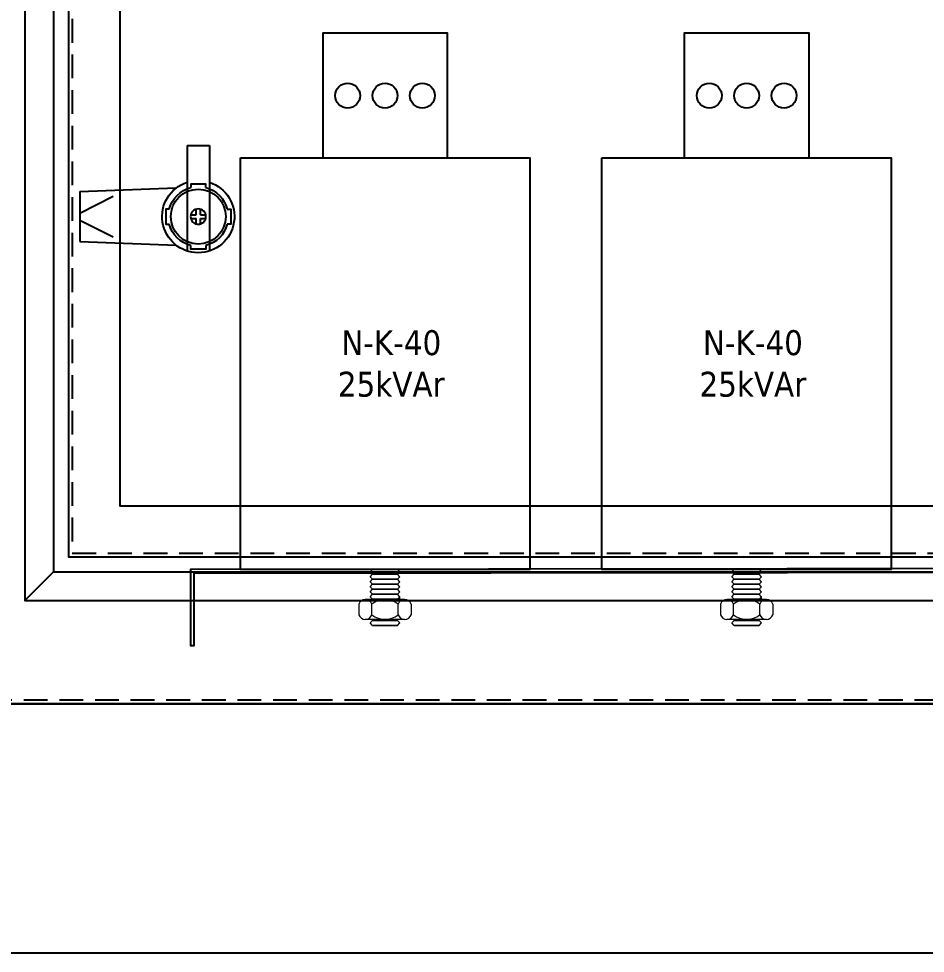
# Model space of a CAD drawing. Header units: millimetres. Extents: x 0 to 6126, y 0 to 4331.
# Drawn here: x 4053.9 to 4417.4, y 2399 to 2773.8 of the extents above; entities that cross this region are included whole.
import ezdxf

# ---------------------------------------------------------------- set-up
doc = ezdxf.new("R2010")
doc.units = ezdxf.units.MM
doc.linetypes.add('HIDDEN2', pattern=[4.7625, 3.175, -1.5875])
doc.layers.add('00', color=7, linetype='Continuous', lineweight=0)
doc.layers.add('HEATER', color=1, linetype='Continuous')

# ---------------------------------------------------------------- blocks, each defined once
blk = doc.blocks.new('A$C369C2461')
at = {"color": 74, "lineweight": 5}
for p, q in [((53, 20.51), (52, 21.51)), ((53, 18.51), (52, 19.51)), ((63, 20.51), (53, 20.51)), ((63, 20.51), (64, 21.51)), ((63, 18.51), (64, 19.51)), ((53, 16.51), (52, 17.51)), ((53, 16.51), (52, 17.51)), ((53, 14.51), (52, 15.51)), ((53, 14.51), (52, 15.51)), ((63, 18.51), (53, 18.51)), ((63, 16.51), (53, 16.51)), ((63, 16.51), (53, 16.51)), ((63, 16.51), (64, 17.51)), ((63, 16.51), (64, 17.51)), ((63, 14.51), (64, 15.51)), ((63, 14.51), (64, 15.51)), ((53, 12.51), (52, 13.51)), ((53, 10.51), (52, 11.51)), ((63, 14.51), (53, 14.51)), ((63, 14.51), (53, 14.51)), ((63, 12.51), (53, 12.51)), ((63, 12.51), (64, 13.51)), ((63, 10.51), (64, 11.51)), ((63, 10.51), (53, 10.51)), ((53, 0), (52, 1)), ((53, 2), (53, 2.44)), ((63, 2), (53, 2)), ((63, 2), (63, 2.44)), ((63, 0), (64, 1)), ((63, 0), (53, 0))]:
    blk.add_line(p, q, dxfattribs=at)
at = {"color": 74}
for points in [[(33, 187.51), (83, 187.51), (83, 237.51), (33, 237.51)], [(0, 187.51), (116, 187.51), (116, 22.51), (0, 22.51)]]:
    blk.add_lwpolyline(points, close=True, dxfattribs=at)
for centre in [(43, 212.51), (58, 212.51), (73, 212.51)]:
    blk.add_circle(centre, 5, dxfattribs=at)
at = {"layer": '00', "color": 74, "lineweight": 5}
for p, q in [((52, 21.51), (53, 22.51)), ((53, 22.51), (63, 22.51)), ((64, 21.51), (63, 22.51)), ((52, 19.51), (53, 20.51)), ((53, 20.51), (63, 20.51)), ((64, 19.51), (63, 20.51)), ((52, 17.51), (53, 18.51)), ((52, 17.51), (53, 18.51)), ((52, 15.51), (53, 16.51)), ((52, 15.51), (53, 16.51)), ((53, 18.51), (63, 18.51)), ((53, 18.51), (63, 18.51)), ((53, 16.51), (63, 16.51)), ((53, 16.51), (63, 16.51)), ((64, 17.51), (63, 18.51)), ((64, 17.51), (63, 18.51)), ((64, 15.51), (63, 16.51)), ((64, 15.51), (63, 16.51)), ((52, 13.51), (53, 14.51)), ((52, 11.51), (53, 12.51)), ((53, 14.51), (63, 14.51)), ((53, 12.51), (63, 12.51)), ((64, 13.51), (63, 14.51)), ((64, 11.51), (63, 12.51)), ((64, 10.44), (64, 11.51)), ((47.5, 8.56), (47.5, 4.31)), ((50, 10.44), (64.01, 10.44)), ((66, 10.44), (50, 10.44)), ((52.75, 4.31), (52.75, 8.56)), ((63.25, 4.31), (63.25, 8.56)), ((68.5, 8.56), (68.5, 4.31)), ((66, 2.44), (50, 2.44)), ((52, 1), (53, 2)), ((53, 2), (63, 2)), ((64, 1), (63, 2)), ((53, 0), (63, 0)), ((53, 0), (63, 0))]:
    blk.add_line(p, q, dxfattribs=at)
for centre, radius, start, end in [((50.12, 7.66), 2.77, 18.8098, 161.1902), ((58, 2.15), 8.28, 50.6699, 129.3301), ((65.87, 7.66), 2.77, 18.8098, 161.1902), ((50.12, 5.21), 2.77, 198.8098, 341.1902), ((58, 10.72), 8.28, 230.6699, 309.3301), ((65.87, 5.21), 2.77, 198.8098, 341.1902)]:
    blk.add_arc(centre, radius, start, end, dxfattribs=at)
at = {"color": 74, "insert": (60.5, 105.01), "char_height": 10, "width": 96, "attachment_point": 5}
blk.add_mtext('{\\fTahoma|b0|i0|c0|p34;N-K-40\\P25kVAr}', dxfattribs=at)
blk = doc.blocks.new('SDGFGHGHG')
at = {"layer": 'HEATER'}
for p, q in [((860935.94, 570742.02), (860935.94, 570784.31)), ((860944.94, 570742.02), (860944.94, 570784.31)), ((860892.94, 570780.52), (860931.57, 570781.99)), ((860892.94, 570760.52), (860892.94, 570780.52)), ((860892.94, 570771.9), (860906.33, 570778.66)), ((860937.46, 570771.28), (860939.54, 570771.28)), ((860939.54, 570773.47), (860939.54, 570771.28)), ((860941.34, 570773.47), (860941.34, 570771.28)), ((860941.34, 570771.28), (860943.43, 570771.28)), ((860892.94, 570769.15), (860906.33, 570762.38)), ((860937.46, 570769.77), (860939.54, 570769.77)), ((860939.54, 570769.77), (860939.54, 570767.58)), ((860941.34, 570769.77), (860941.34, 570767.58)), ((860941.34, 570769.77), (860943.43, 570769.77)), ((860892.94, 570760.52), (860931.57, 570759.05)), ((860935.94, 570742.02), (860944.94, 570742.02))]:
    blk.add_line(p, q, dxfattribs=at)
blk.add_circle((860940.44, 570770.52), 3.08, dxfattribs=at)
blk.add_arc((860940.44, 570770.52), 14.5, 288.08, 251.92, dxfattribs=at)
blk = doc.blocks.new('SĐFHGGH')
at = {"layer": 'HEATER'}
for points in [[(860943.44, 570717.03), (860943.44, 570718.41), (860937.44, 570718.41), (860937.44, 570717.03)], [(860928.83, 570702.41), (860927.44, 570702.41), (860927.44, 570708.41), (860928.83, 570708.41)], [(860952.06, 570702.41), (860953.44, 570702.41), (860953.44, 570708.41), (860952.06, 570708.41)], [(860943.44, 570693.79), (860943.44, 570692.41), (860937.44, 570692.41), (860937.44, 570693.79)]]:
    blk.add_lwpolyline(points, dxfattribs=at)
for start, end in [(104.4775, 165.5225), (14.4775, 75.5225), (194.4775, 255.5225), (284.4775, 345.5225)]:
    blk.add_arc((860940.44, 570705.41), 12, start, end, dxfattribs=at)
blk = doc.blocks.new('MS722')
for name, p in [('SDGFGHGHG', (-860940.44, -570770.52)), ('SĐFHGGH', (-860940.44, -570705.41))]:
    blk.add_blockref(name, p)

msp = doc.modelspace()

# ---------------------------------------------------------------- linework, layer by layer
at = {"color": 7, "ltscale": 3}
msp.add_line((4067.86, 2551.96), (4056.36, 2540.46), dxfattribs=at)
for points in [[(3209.86, 4098.96), (4809.86, 4098.96), (4809.86, 2498.96), (3209.86, 2498.96)], [(4768.36, 4021.46), (4056.36, 4021.46), (4056.36, 2540.46), (4768.36, 2540.46)], [(4756.86, 4009.96), (4067.86, 4009.96), (4067.86, 2551.96), (4756.86, 2551.96)], [(3209.86, 2498.96), (4809.86, 2498.96), (4809.86, 2398.96), (3209.86, 2398.96)]]:
    msp.add_lwpolyline(points, close=True, dxfattribs=at)
at = {"color": 7, "linetype": 'HIDDEN2', "ltscale": 3}
msp.add_lwpolyline([(3211.36, 4097.46), (4808.36, 4097.46), (4808.36, 2500.46), (3211.36, 2500.46)], close=True, dxfattribs=at)
at = {"color": 6, "ltscale": 3}
msp.add_lwpolyline([(4750.86, 4003.96), (4073.86, 4003.96), (4073.86, 2557.96), (4750.86, 2557.96)], close=True, dxfattribs=at)
at = {"color": 6, "linetype": 'HIDDEN2', "ltscale": 3}
msp.add_lwpolyline([(4749.36, 4002.46), (4075.36, 4002.46), (4075.36, 2559.46), (4749.36, 2559.46)], close=True, dxfattribs=at)
at = {"color": 3, "ltscale": 3}
msp.add_lwpolyline([(4730.36, 3983.46), (4094.36, 3983.46), (4094.36, 2578.46), (4730.36, 2578.46)], close=True, dxfattribs=at)
at = {"color": 8, "ltscale": 0.5}
msp.add_lwpolyline([(4720.42, 2523.04), (4720.42, 2553.54), (4122.74, 2552.95), (4122.74, 2522.45), (4124.24, 2522.45), (4124.24, 2551.45), (4718.92, 2552.04), (4718.92, 2523.04)], close=True, dxfattribs=at)
at = {"color": 2}
msp.add_circle((4125.86, 2694.46), 11, dxfattribs=at)

# ---------------------------------------------------------------- block references
at = {"color": 7}
for p in [(4142.74, 2530.46), (4287.73, 2530.46)]:
    msp.add_blockref('A$C369C2461', p, dxfattribs=at)
at = {"color": 7, "xscale": -1, "rotation": 180}
msp.add_blockref('MS722', (4125.86, 2694.46), dxfattribs=at)

doc.saveas('drawing.dxf')
